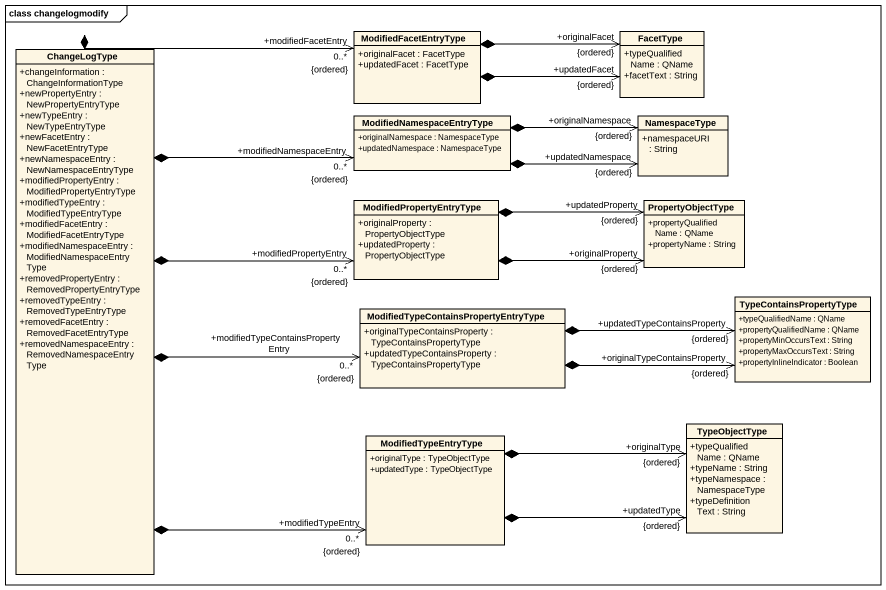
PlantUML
@startuml
mainframe class changelogmodify
hide circle
hide empty members
skinparam classAttributeIconSize 0
class ChangeLogType {
  +changeInformation : ChangeInformationType
  +newPropertyEntry : NewPropertyEntryType
  +newTypeEntry : NewTypeEntryType
  +newFacetEntry : NewFacetEntryType
  +newNamespaceEntry : NewNamespaceEntryType
  +modifiedPropertyEntry : ModifiedPropertyEntryType
  +modifiedTypeEntry : ModifiedTypeEntryType
  +modifiedFacetEntry : ModifiedFacetEntryType
  +modifiedNamespaceEntry : ModifiedNamespaceEntryType
  +removedPropertyEntry : RemovedPropertyEntryType
  +removedTypeEntry : RemovedTypeEntryType
  +removedFacetEntry : RemovedFacetEntryType
  +removedNamespaceEntry : RemovedNamespaceEntryType
}
class ModifiedFacetEntryType {
  +originalFacet : FacetType
  +updatedFacet : FacetType
}
class FacetType {
  +typeQualifiedName : QName
  +facetText : String
}
class ModifiedNamespaceEntryType {
  +originalNamespace : NamespaceType
  +updatedNamespace : NamespaceType
}
class NamespaceType {
  +namespaceURI : String
}
class ModifiedPropertyEntryType {
  +originalProperty : PropertyObjectType
  +updatedProperty : PropertyObjectType
}
class PropertyObjectType {
  +propertyQualifiedName : QName
  +propertyName : String
}
class TypeContainsPropertyType {
  +typeQualifiedName : QName
  +propertyQualifiedName : QName
  +propertyMinOccursText : String
  +propertyMaxOccursText : String
  +propertyInlineIndicator : Boolean
}
class "ModifiedTypeContainsPropertyEntryType" as ModifiedTypeContainsProperty {
  +originalTypeContainsProperty : TypeContainsPropertyType
  +updatedTypeContainsProperty : TypeContainsPropertyType
}
class ModifiedTypeEntryType {
  +originalType : TypeObjectType
  +updatedType : TypeObjectType
}
class TypeObjectType {
  +typeQualifiedName : QName
  +typeName : String
  +typeNamespace : NamespaceType
  +typeDefinitionText : String
}
ChangeLogType *-up-> "+modifiedFacetEntry\n0..*\n{ordered}" ModifiedFacetEntryType
ChangeLogType *-right-> "+modifiedPropertyEntry\n0..*\n{ordered}" ModifiedPropertyEntryType
ChangeLogType *-right-> "+modifiedTypeEntry\n0..*\n{ordered}" ModifiedTypeEntryType
FacetType "+updatedFacet\n{ordered}" <-left-* ModifiedFacetEntryType
FacetType "+originalFacet\n{ordered}" <-left-* ModifiedFacetEntryType
ModifiedNamespaceEntryType "+modifiedNamespaceEntry\n0..*\n{ordered}" <-left-* ChangeLogType
ModifiedNamespaceEntryType *-right-> "+updatedNamespace\n{ordered}" NamespaceType
NamespaceType "+originalNamespace\n{ordered}" <-left-* ModifiedNamespaceEntryType
PropertyObjectType "+updatedProperty\n{ordered}" <-left-* ModifiedPropertyEntryType
PropertyObjectType "+originalProperty\n{ordered}" <-left-* ModifiedPropertyEntryType
TypeContainsPropertyType "+updatedTypeContainsProperty\n{ordered}" <-left-* ModifiedTypeContainsProperty
ModifiedTypeContainsProperty "+modifiedTypeContainsPropertyEntry\n0..*\n{ordered}" <-left-* ChangeLogType
ModifiedTypeContainsProperty *-right-> "+originalTypeContainsProperty\n{ordered}" TypeContainsPropertyType
TypeObjectType "+originalType\n{ordered}" <-left-* ModifiedTypeEntryType
TypeObjectType "+updatedType\n{ordered}" <-left-* ModifiedTypeEntryType
@enduml
